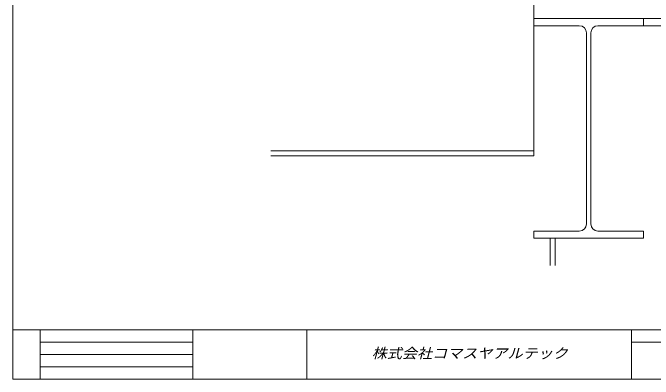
# Model space of a CAD drawing. Units: millimetres at full size, sheet at 1:5; details may follow other scales. Extents: x -3142 to 7368, y -2477 to 957.
# Drawn here: x -945 to 222, y -2477 to -1810 of the extents above; entities that cross this region are included whole.
import ezdxf
from ezdxf.enums import TextEntityAlignment as Align

# ---------------------------------------------------------------- set-up
doc = ezdxf.new("R2010")
doc.units = ezdxf.units.MM
doc.header["$LTSCALE"] = 5
doc.layers.add('0-0_0', color=7, linetype='Continuous', lineweight=18)
doc.styles.add('HG丸ｺﾞｼｯｸM-PRO', font='')
doc.styles.get('HG丸ｺﾞｼｯｸM-PRO').set_extended_font_data('HG丸ｺﾞｼｯｸM-PRO')

msp = doc.modelspace()

# ---------------------------------------------------------------- linework, layer by layer
at = {"layer": '0-0_0'}
for p, q in [((4.74, -1770.739), (4.74, -2070.739)), ((404.74, -1820.739), (4.74, -1820.739)), ((204.74, -1820.739), (204.74, -1833.739)), ((4.74, -1833.739), (87.74, -1833.739)), ((204.74, -1833.739), (121.74, -1833.739)), ((204.74, -1833.739), (284.74, -1833.739)), ((100.74, -1846.739), (100.74, -2194.739)), ((108.74, -1846.739), (108.74, -2194.739)), ((-474.526, -2061.739), (4.74, -2061.739)), ((-474.526, -2070.739), (4.74, -2070.739)), ((4.74, -2207.739), (87.74, -2207.739)), ((4.74, -2220.739), (4.74, -2207.739)), ((204.74, -2207.739), (121.74, -2207.739)), ((204.74, -2220.739), (204.74, -2207.739)), ((204.74, -2220.739), (4.74, -2220.739)), ((34.74, -2270.739), (34.74, -2220.739)), ((43.74, -2270.739), (43.74, -2220.739)), ((-945, -2387.489), (1015, -2387.489)), ((-895, -2387.489), (-895, -2477.489)), ((-616.655, -2387.489), (-616.655, -2477.489)), ((-409.093, -2387.489), (-409.093, -2477.489)), ((182.781, -2387.489), (182.781, -2477.489)), ((-895, -2409.989), (-616.655, -2409.989)), ((434.781, -2409.989), (182.781, -2409.989)), ((-895, -2432.489), (-616.655, -2432.489)), ((-895, -2454.989), (-616.655, -2454.989))]:
    msp.add_line(p, q, dxfattribs=at)
at = {"layer": '0-0_0', "color": 9}
for q in [(4.74, -1833.739), (204.74, -1820.739)]:
    msp.add_line((4.74, -1820.739), q, dxfattribs=at)
at = {"layer": '0-0_0'}
msp.add_lwpolyline([(-945, -1082.489), (1015, -1082.489), (1015, -2477.489), (-945, -2477.489)], close=True, dxfattribs=at)
for centre, start, end in [((87.74, -1846.739), 0, 90), ((121.74, -1846.739), 90, 180), ((87.74, -2194.739), 270, 0), ((121.74, -2194.739), 180, 270)]:
    msp.add_arc(centre, 13, start, end, dxfattribs=at)

# ---------------------------------------------------------------- texts
at = {"layer": '0-0_0', "color": 3, "style": 'HG丸ｺﾞｼｯｸM-PRO', "oblique": 15, "width": 1.1}
msp.add_text('株式会社コマスヤアルテック', height=18.33, dxfattribs=at).set_placement((-290.656, -2444.989), align=Align.BOTTOM_LEFT)

doc.saveas('drawing.dxf')
